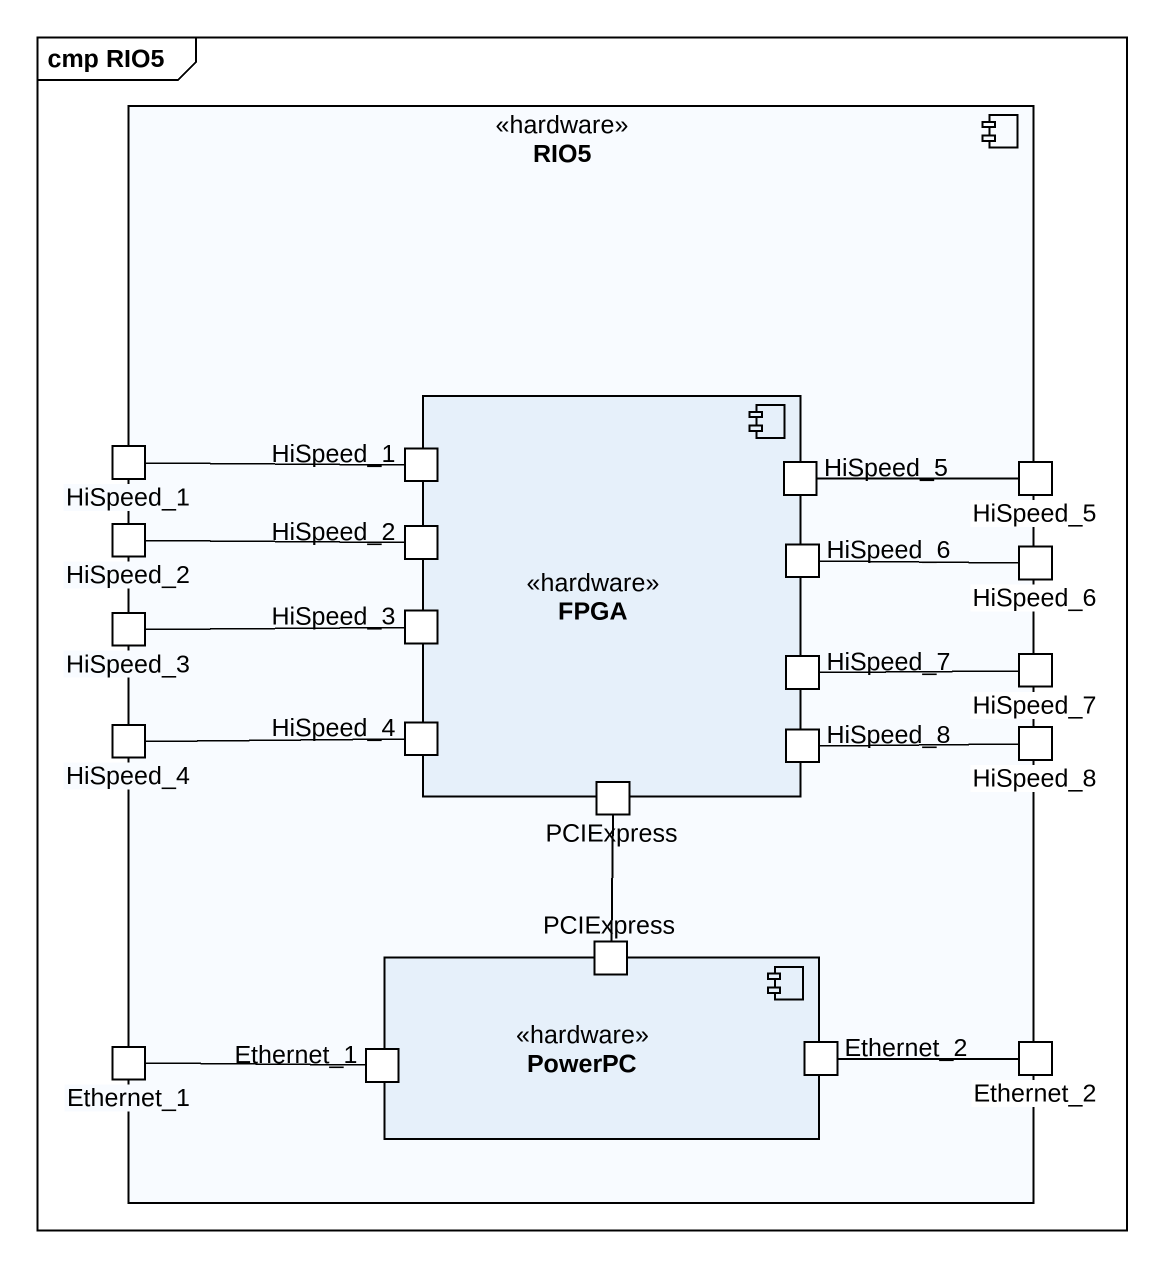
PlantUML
@startuml
mainframe cmp RIO5
component RIO5 <<hardware>> {
  port HiSpeed_1
  component FPGA <<hardware>> {
    port "HiSpeed_1" as HiSpeed_1_2
    port HiSpeed_5
    port "HiSpeed_2" as HiSpeed_2_2
    port HiSpeed_6
    port "HiSpeed_3" as HiSpeed_3_2
    port HiSpeed_7
    port "HiSpeed_4" as HiSpeed_4_2
    port PCIExpress
    port HiSpeed_8
  }
  port "HiSpeed_5" as HiSpeed_5_2
  port HiSpeed_2
  port "HiSpeed_6" as HiSpeed_6_2
  port HiSpeed_3
  port "HiSpeed_7" as HiSpeed_7_2
  port HiSpeed_4
  port "HiSpeed_8" as HiSpeed_8_2
  component PowerPC <<hardware>> {
    port "PCIExpress" as PCIExpress_2
    port "Ethernet_1" as Ethernet_1_2
    port Ethernet_2
  }
  port Ethernet_1
  port "Ethernet_2" as Ethernet_2_2
}
HiSpeed_1 -right- HiSpeed_1_2
HiSpeed_5 -right- HiSpeed_5_2
HiSpeed_2 -right- HiSpeed_2_2
HiSpeed_6 -right- HiSpeed_6_2
HiSpeed_3 -right- HiSpeed_3_2
HiSpeed_7 -right- HiSpeed_7_2
HiSpeed_4 -right- HiSpeed_4_2
PCIExpress -- PCIExpress_2
HiSpeed_8 -right- HiSpeed_8_2
Ethernet_1_2 -left- Ethernet_1
Ethernet_2 -right- Ethernet_2_2
@enduml
